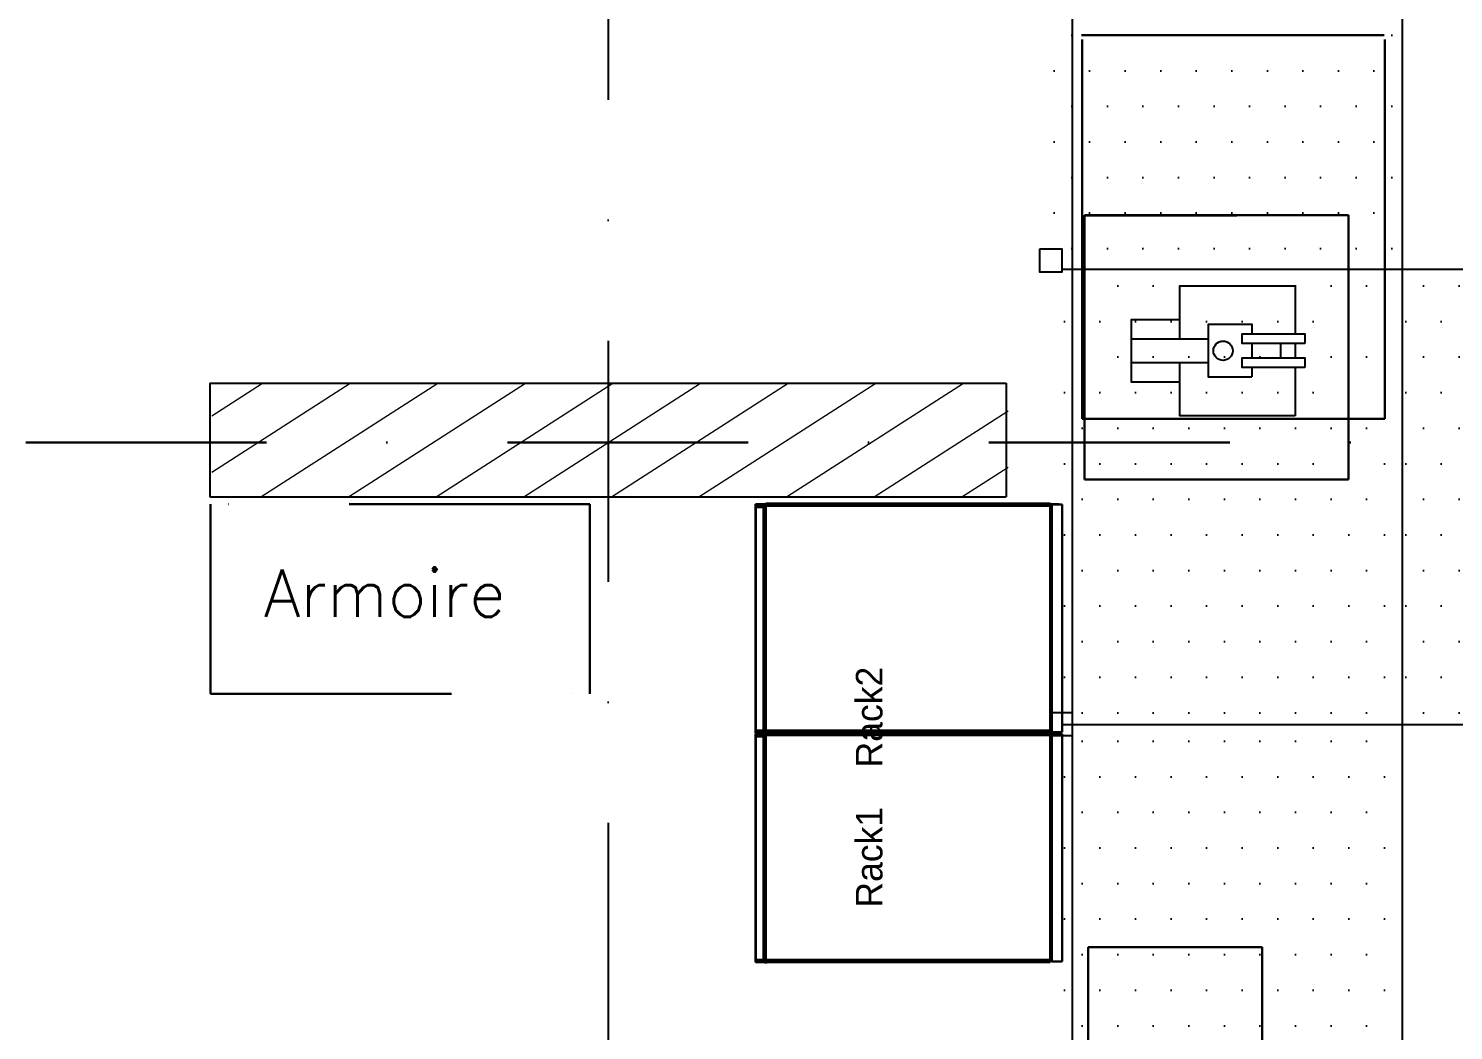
# Model space of a CAD drawing. Header units: millimetres. Extents: x -15291 to 293567, y -98510 to 49398.
# Drawn here: x 23987 to 27745, y 22694 to 25334 of the extents above; entities that cross this region are included whole.
import ezdxf

# ---------------------------------------------------------------- set-up
doc = ezdxf.new("R2010")
doc.units = ezdxf.units.MM
doc.header["$LTSCALE"] = 50
doc.header["$MEASUREMENT"] = 0
doc.linetypes.add('AUSGEZOGEN', pattern=[0])
doc.linetypes.add('STRICHPUNKT', pattern=[25.4, 12.7, -6.35, 0, -6.35])
for name, color, linetype in [('6', 2, 'CONTINUOUS'), ('AXEN', 3, 'STRICHPUNKT'), ('BA01', 7, 'AUSGEZOGEN'), ('EL01', 7, 'AUSGEZOGEN'), ('EQUIP1', 7, 'AUSGEZOGEN'), ('FFU', 4, 'CONTINUOUS'), ('RASTER', 30, 'AUSGEZOGEN'), ('RW01', 4, 'AUSGEZOGEN')]:
    doc.layers.add(name, color=color, linetype=linetype)
doc.layers.add('AM_8', color=1, linetype='CONTINUOUS', lineweight=15)
doc.layers.add('AM_VIS', color=7, linetype='CONTINUOUS', lineweight=30)
doc.styles.add('ROMANT', font='romant', dxfattribs={"height": 400})

msp = doc.modelspace()

# ---------------------------------------------------------------- hatches: boundary and pattern name
at = {"layer": 'AM_8'}
h = msp.add_hatch(dxfattribs=at)
h.set_pattern_fill('ANSI31', color=0, scale=1000, angle=347.7506, style=0)
h.set_pattern_definition([(32.7506, (7205.19, -2100), (-67.62294, 105.12915), [])])
h.paths.add_polyline_path([(26570.2, 24400), (24470.2, 24400), (24470.2, 24100), (26570.2, 24100)])
at = {"layer": 'FFU'}
h = msp.add_hatch(dxfattribs=at)
h.set_pattern_fill('DOTS,_I', color=256, scale=1500, style=2)
h.set_pattern_definition([(0, (-22527.385, -4776.74), (46.875, 93.75), [0, -93.75])])
h.paths.add_polyline_path([(26682.6, 24723.3), (27582.6, 24723.3), (27582.6, 25923.3), (26682.6, 25923.3)])
h = msp.add_hatch(dxfattribs=at)
h.set_pattern_fill('DOTS,_I', color=256, scale=1500, style=2)
h.set_pattern_definition([(0, (-22527.385, -4776.74), (46.875, 93.75), [0, -93.75])])
h.paths.add_polyline_path([(26682.6, 24723.3), (27582.6, 24723.3), (27582.6, 25923.3), (26682.6, 25923.3)])
h = msp.add_hatch(dxfattribs=at)
h.set_pattern_fill('DOTS,_I', color=256, scale=1500, style=2)
h.set_pattern_definition([(0, (-22500, -6000), (46.875, 93.75), [0, -93.75])])
h.paths.add_polyline_path([(26710, 23500), (27610, 23500), (27610, 24700), (26710, 24700)])
h = msp.add_hatch(dxfattribs=at)
h.set_pattern_fill('DOTS,_I', color=256, scale=1500, style=2)
h.set_pattern_definition([(0, (-21600, -6000), (46.875, 93.75), [0, -93.75])])
h.paths.add_polyline_path([(27610, 23500), (28510, 23500), (28510, 24700), (27610, 24700)])
h = msp.add_hatch(dxfattribs=at)
h.set_pattern_fill('DOTS,_I', color=256, scale=1500, style=2)
h.set_pattern_definition([(0, (-22500, -7200), (46.875, 93.75), [0, -93.75])])
h.paths.add_polyline_path([(26710, 22300), (27610, 22300), (27610, 23500), (26710, 23500)])

# ---------------------------------------------------------------- linework, layer by layer
at = {"layer": 'AM_VIS'}
for p, q in [((25904.1, 23480.9), (25904.1, 24080.9)), ((25904.1, 24080.9), (25931.1, 24080.9)), ((25904.1, 23478), (25904.1, 24078)), ((25904.1, 24078), (25931.1, 24078)), ((25904.8, 24076.1), (25904.8, 23484.1)), ((25904.8, 24076.1), (25924.8, 24076.1)), ((25904.8, 24073.2), (25904.8, 23481.2)), ((25904.8, 24073.2), (25924.8, 24073.2)), ((25924.8, 23484.1), (25924.8, 24076.1)), ((25924.8, 23481.2), (25924.8, 24073.2)), ((26681.1, 24082.2), (25931.1, 24082.2)), ((25931.1, 24076.1), (25931.1, 24082.2)), ((25931.1, 24073.1), (25931.1, 24079.3)), ((25931.1, 23484.1), (25931.1, 24076.1)), ((25931.1, 24076.1), (26681.1, 24076.1)), ((25931.1, 23481.1), (25931.1, 24073.1)), ((26681.1, 24082.2), (26681.1, 24062.2)), ((26681.1, 24080.9), (26704.1, 24080.9)), ((26681.1, 24076.1), (26681.1, 23484.1)), ((26681.1, 24062.2), (26681.1, 24062.2)), ((26685.5, 24079.8), (26685.5, 23479.8)), ((26685.5, 24079.8), (26712.5, 24079.8)), ((26712.5, 24079.8), (26685.5, 24079.8)), ((26704.1, 24080.9), (26704.1, 24079.8)), ((26712.5, 24079.8), (26712.5, 23479.8)), ((26685.5, 24033.6), (26681.1, 24032.2)), ((26681.1, 24032.2), (26685.5, 24033.6)), ((26685.5, 23525.9), (26681.1, 23527.3)), ((26685.5, 23525.9), (26681.1, 23527.3)), ((26681.1, 23498), (26681.1, 23478)), ((26681.1, 23498), (26681.1, 23498)), ((25931.1, 23480.9), (25904.1, 23480.9)), ((25931.1, 23478), (25904.1, 23478)), ((25904.1, 22876.7), (25904.1, 23476.7)), ((25904.1, 23476.7), (25931.1, 23476.7)), ((25904.1, 22873.7), (25904.1, 23473.7)), ((25904.1, 23473.7), (25931.1, 23473.7)), ((25924.8, 23484.1), (25904.8, 23484.1)), ((25924.8, 23481.2), (25904.8, 23481.2)), ((25904.8, 23471.9), (25904.8, 22879.9)), ((25904.8, 23471.9), (25924.8, 23471.9)), ((25904.8, 23468.9), (25904.8, 22876.9)), ((25904.8, 23468.9), (25924.8, 23468.9)), ((25924.8, 22879.9), (25924.8, 23471.9)), ((25924.8, 22876.9), (25924.8, 23468.9)), ((26681.1, 23484.1), (25931.1, 23484.1)), ((25931.1, 23478), (25931.1, 23484.1)), ((25931.1, 23475), (25931.1, 23481.1)), ((25931.1, 23478), (26681.1, 23478)), ((25931.1, 23478), (25931.1, 23478)), ((25931.1, 23471.8), (25931.1, 23478)), ((25931.1, 23475), (25931.1, 23475)), ((25931.1, 23468.9), (25931.1, 23475)), ((25931.1, 23471.8), (26681.1, 23471.8)), ((25931.1, 22879.8), (25931.1, 23471.8)), ((25931.1, 22876.9), (25931.1, 23468.9)), ((26685.5, 23480.9), (26681.1, 23480.9)), ((26681.1, 23478), (26681.1, 23458)), ((26681.1, 23476.7), (26704.1, 23476.7)), ((26681.1, 23471.8), (26681.1, 22879.8)), ((26681.1, 23458), (26681.1, 23458)), ((26685.5, 23479.8), (26712.5, 23479.8)), ((26685.5, 23479.8), (26712.5, 23479.8)), ((26685.5, 23475.5), (26685.5, 22875.5)), ((26685.5, 23475.5), (26712.5, 23475.5)), ((26712.5, 23475.5), (26685.5, 23475.5)), ((26704.1, 23476.7), (26704.1, 23475.5)), ((26712.5, 23475.5), (26712.5, 22875.5)), ((26685.5, 23429.3), (26681.1, 23427.9)), ((26681.1, 23427.9), (26685.5, 23429.3)), ((26685.5, 22921.7), (26681.1, 22923.1)), ((26685.5, 22921.7), (26681.1, 22923.1)), ((26681.1, 22893.7), (26681.1, 22893.7)), ((26681.1, 22893.7), (26681.1, 22873.7)), ((25931.1, 22876.7), (25904.1, 22876.7)), ((25931.1, 22873.7), (25904.1, 22873.7)), ((25924.8, 22879.9), (25904.8, 22879.9)), ((25924.8, 22876.9), (25904.8, 22876.9)), ((26681.1, 22879.8), (25931.1, 22879.8)), ((25931.1, 22873.7), (25931.1, 22879.8)), ((25931.1, 22870.7), (25931.1, 22876.9)), ((25931.1, 22873.7), (26681.1, 22873.7)), ((26685.5, 22876.7), (26681.1, 22876.7)), ((26685.5, 22875.5), (26712.5, 22875.5)), ((26685.5, 22875.5), (26712.5, 22875.5))]:
    msp.add_line(p, q, dxfattribs=at)
at = {"layer": 'AXEN', "linetype": 'STRICHPUNKT'}
msp.add_line((25515, 37212.3), (25515, 14381.6), dxfattribs=at)
at = {"layer": 'AXEN', "linetype": 'STRICHPUNKT', "lineweight": 30}
msp.add_line((2387.8, 24243.7), (56565, 24243.7), dxfattribs=at)
at = {"layer": 'BA01', "color": 7}
for p, q in [((24465, 24400), (26565, 24400)), ((24465, 24400), (24465, 24100)), ((26565, 24400), (26565, 24100)), ((26565, 24400), (26565, 24100)), ((26565, 24400), (26565, 24100)), ((24465, 24100), (26565, 24100))]:
    msp.add_line(p, q, dxfattribs=at)
at = {"layer": 'EL01', "linetype": 'Continuous', "lineweight": 30}
for p, q in [((27562.2, 25316.8), (26764, 25316.8)), ((26765.5, 25305.5), (26765.5, 24305.7)), ((27563.7, 25305.5), (27563.7, 24305.7)), ((26771.4, 24842.4), (27468, 24842.4)), ((26771.4, 24842.4), (26771.4, 24146.2)), ((26773.1, 24841.6), (27173.4, 24841.6)), ((27468, 24842.4), (27468, 24146.2)), ((27563.7, 24305.7), (26765.5, 24305.7)), ((26771.4, 24146.2), (27468, 24146.2)), ((27240.7, 22913.1), (26781.1, 22913.1))]:
    msp.add_line(p, q, dxfattribs=at)
at = {"layer": 'EL01', "color": 0, "linetype": 'Continuous', "lineweight": 30}
for p, q in [((26781.1, 22913.1), (26781.1, 21412.9)), ((27240.7, 22913.1), (27240.7, 21412.9))]:
    msp.add_line(p, q, dxfattribs=at)
at = {"layer": 'EL01', "linetype": 'STRICHPUNKT', "lineweight": 30}
msp.add_lwpolyline([(24467, 24081.1), (24467, 23581.1), (25467, 23581.1), (25467, 24081.1)], close=True, dxfattribs=at)
at = {"layer": 'EQUIP1', "linetype": 'Continuous'}
for points in [[(27022.8, 24517), (27022.8, 24656.7), (27327.6, 24656.7), (27327.6, 24529.7)], [(26895.8, 24517), (26895.8, 24567.8), (27022.8, 24567.8)], [(27213.3, 24415.4), (27099, 24415.4), (27099, 24555.1), (27213.3, 24555.1), (27213.3, 24529.7)], [(27099, 24453.5), (26895.8, 24453.5), (26895.8, 24517), (27099, 24517)], [(27353, 24504.3), (27187.9, 24504.3), (27187.9, 24529.7), (27353, 24529.7), (27353, 24504.3)], [(27213.3, 24504.3), (27213.3, 24466.2)], [(27289.5, 24466.2), (27289.5, 24504.3)], [(27327.6, 24504.3), (27327.6, 24466.2)], [(27022.8, 24402.7), (26895.8, 24402.7), (26895.8, 24453.5)], [(27327.6, 24313.8), (27022.8, 24313.8), (27022.8, 24453.5)], [(27353, 24440.8), (27187.9, 24440.8), (27187.9, 24466.2), (27353, 24466.2), (27353, 24440.8)], [(27213.3, 24441.5), (27213.3, 24416.1)], [(27327.6, 24440.8), (27327.6, 24313.8)]]:
    msp.add_lwpolyline(points, dxfattribs=at)
msp.add_circle((27137.1, 24485.2), 25.4, dxfattribs=at)
at = {"layer": 'RASTER'}
for p, q in [((27610, 18700), (27610, 31900)), ((26710, 24700), (30310, 24700)), ((26710, 23500), (30310, 23500))]:
    msp.add_line(p, q, dxfattribs=at)
at = {"layer": 'RW01'}
msp.add_line((26740, 18730), (26740, 31900.9), dxfattribs=at)
at = {"layer": 'RW01', "flags": 128}
for points in [[(26652.6, 24753.3), (26652.6, 24693.3), (26712.6, 24693.3), (26712.6, 24753.3)], [(26652.6, 24753.3), (26652.6, 24693.3), (26712.6, 24693.3), (26712.6, 24753.3)], [(26680, 23530.9), (26680, 23470.9), (26740, 23470.9), (26740, 23530.9)]]:
    msp.add_lwpolyline(points, close=True, dxfattribs=at)

# ---------------------------------------------------------------- texts
at = {"layer": '6', "color": 0}
msp.add_text('Rack1    Rack2', height=70, rotation=90, dxfattribs=at).set_placement((26238.8, 23017.7))
at = {"layer": 'EQUIP1', "insert": (24607.6, 23908.7), "char_height": 125, "width": 95, "attachment_point": 1, "style": 'ROMANT'}
msp.add_mtext('{\\Fsimplex|c0;Armoire}', dxfattribs=at)

doc.saveas('drawing.dxf')
